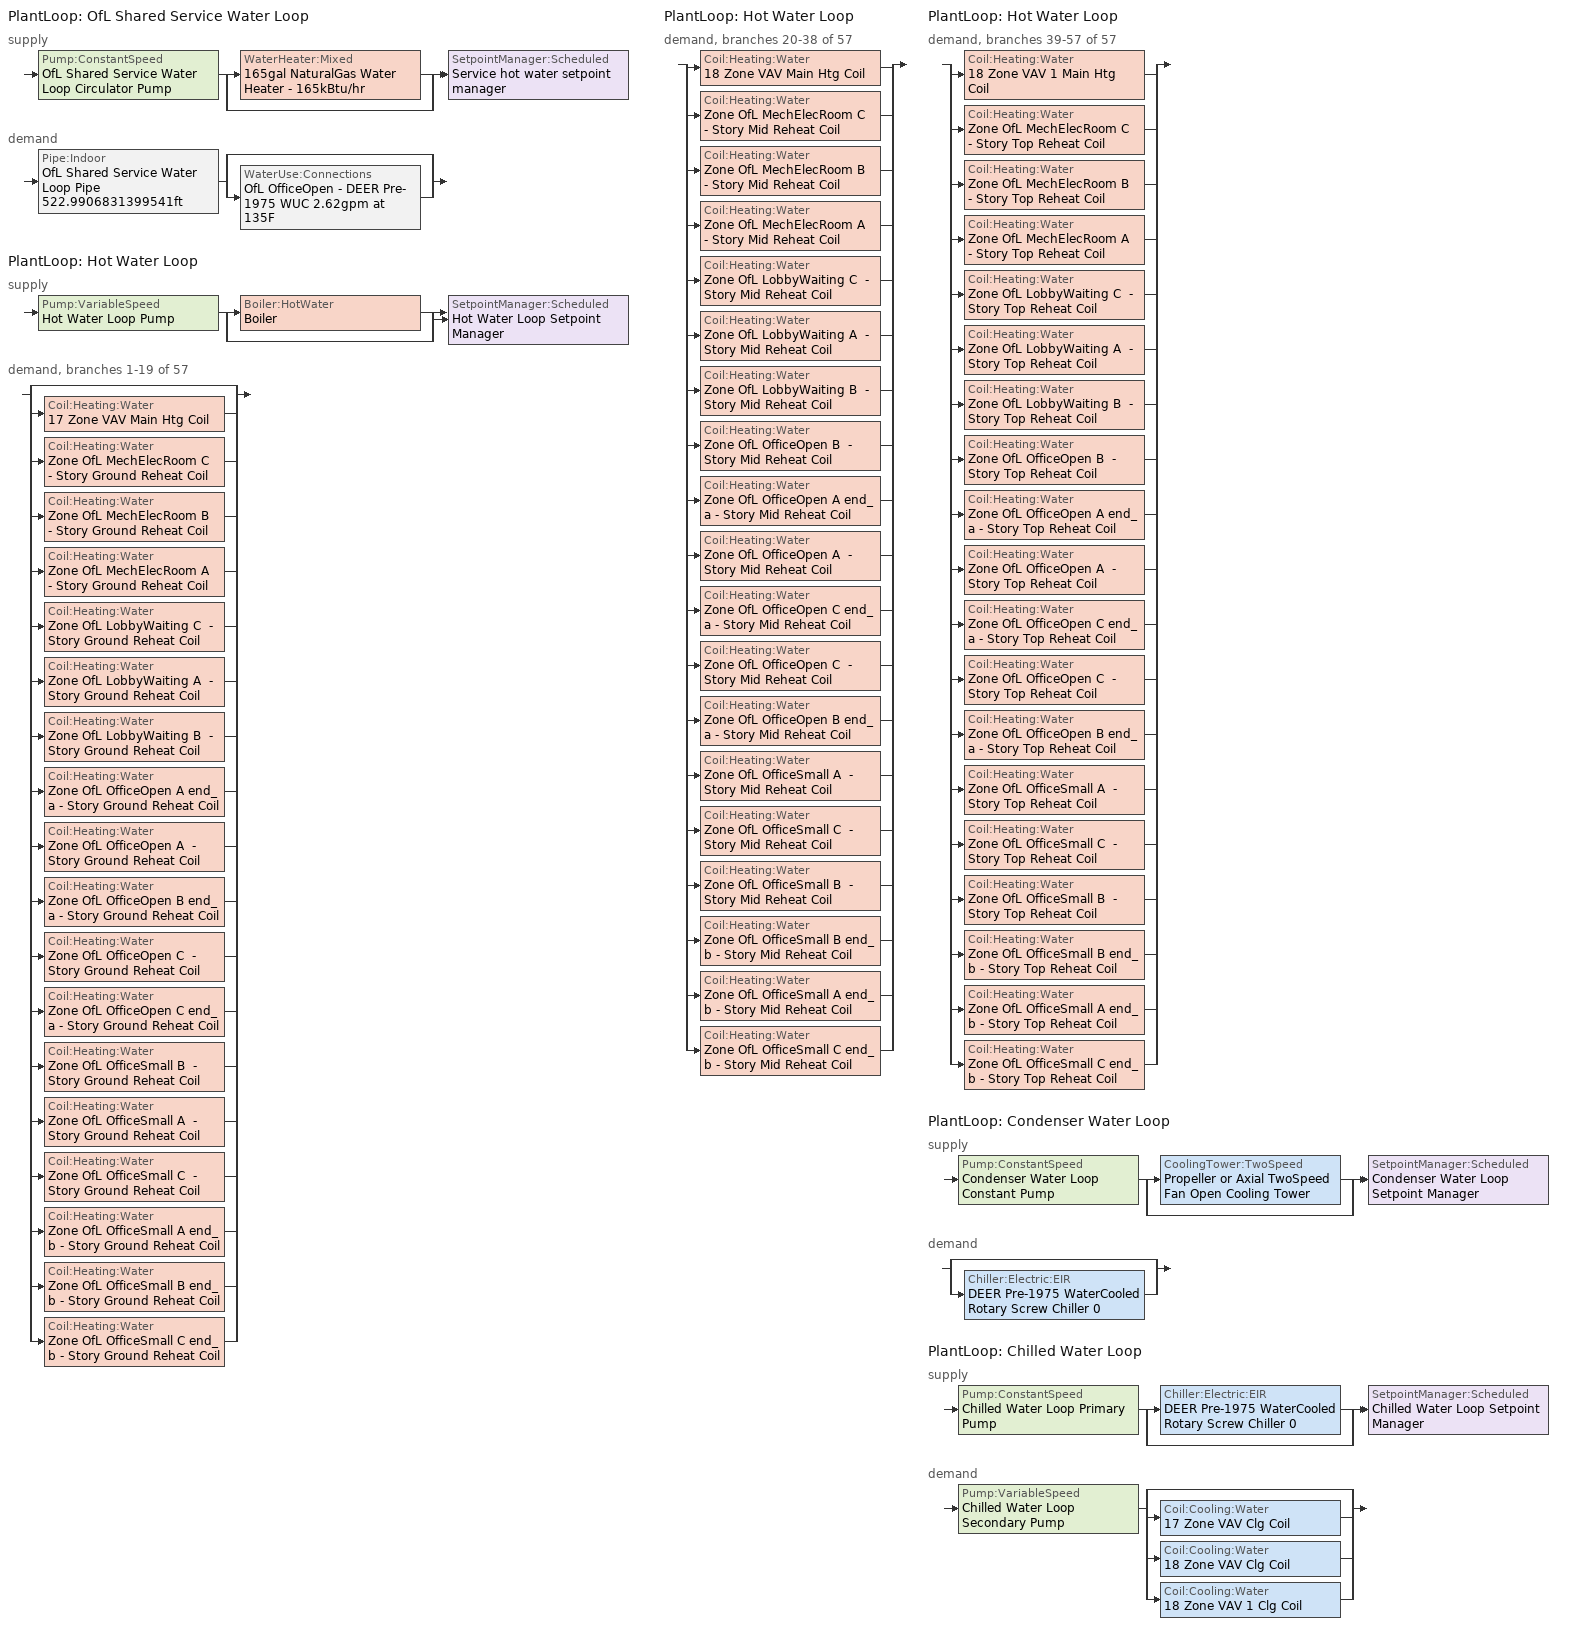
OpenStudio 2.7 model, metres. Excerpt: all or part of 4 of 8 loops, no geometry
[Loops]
PlantLoop 'OfL Shared Service Water Loop'
 supply: Pump:ConstantSpeed 'OfL Shared Service Water Loop Circulator Pump' > split
  | WaterHeater:Mixed '165gal NaturalGas Water Heater - 165kBtu/hr'
  | bypass
  join > SetpointManager:Scheduled 'Service hot water setpoint manager'
 demand: Pipe:Indoor 'OfL Shared Service Water Loop Pipe 522.9906831399541ft' > split
  | bypass
  | WaterUse:Connections 'OfL OfficeOpen - DEER Pre-1975 WUC 2.62gpm at 135F'
PlantLoop 'Hot Water Loop'
 supply: Pump:VariableSpeed 'Hot Water Loop Pump' > split
  | Boiler:HotWater 'Boiler'
  | bypass
  join > SetpointManager:Scheduled 'Hot Water Loop Setpoint Manager'
 demand, branches 1-19 of 57: split
  | bypass
  | Coil:Heating:Water '17 Zone VAV Main Htg Coil'
  | Coil:Heating:Water 'Zone OfL MechElecRoom C  - Story Ground Reheat Coil'
  | Coil:Heating:Water 'Zone OfL MechElecRoom B  - Story Ground Reheat Coil'
  | Coil:Heating:Water 'Zone OfL MechElecRoom A  - Story Ground Reheat Coil'
  | Coil:Heating:Water 'Zone OfL LobbyWaiting C  - Story Ground Reheat Coil'
  | Coil:Heating:Water 'Zone OfL LobbyWaiting A  - Story Ground Reheat Coil'
  | Coil:Heating:Water 'Zone OfL LobbyWaiting B  - Story Ground Reheat Coil'
  | Coil:Heating:Water 'Zone OfL OfficeOpen A end_a - Story Ground Reheat Coil'
  | Coil:Heating:Water 'Zone OfL OfficeOpen A  - Story Ground Reheat Coil'
  | Coil:Heating:Water 'Zone OfL OfficeOpen B end_a - Story Ground Reheat Coil'
  | Coil:Heating:Water 'Zone OfL OfficeOpen C  - Story Ground Reheat Coil'
  | Coil:Heating:Water 'Zone OfL OfficeOpen C end_a - Story Ground Reheat Coil'
  | Coil:Heating:Water 'Zone OfL OfficeSmall B  - Story Ground Reheat Coil'
  | Coil:Heating:Water 'Zone OfL OfficeSmall A  - Story Ground Reheat Coil'
  | Coil:Heating:Water 'Zone OfL OfficeSmall C  - Story Ground Reheat Coil'
  | Coil:Heating:Water 'Zone OfL OfficeSmall A end_b - Story Ground Reheat Coil'
  | Coil:Heating:Water 'Zone OfL OfficeSmall B end_b - Story Ground Reheat Coil'
  | Coil:Heating:Water 'Zone OfL OfficeSmall C end_b - Story Ground Reheat Coil'
PlantLoop 'Hot Water Loop'
 demand, branches 20-38 of 57: split
  | Coil:Heating:Water '18 Zone VAV Main Htg Coil'
  | Coil:Heating:Water 'Zone OfL MechElecRoom C  - Story Mid Reheat Coil'
  | Coil:Heating:Water 'Zone OfL MechElecRoom B  - Story Mid Reheat Coil'
  | Coil:Heating:Water 'Zone OfL MechElecRoom A  - Story Mid Reheat Coil'
  | Coil:Heating:Water 'Zone OfL LobbyWaiting C  - Story Mid Reheat Coil'
  | Coil:Heating:Water 'Zone OfL LobbyWaiting A  - Story Mid Reheat Coil'
  | Coil:Heating:Water 'Zone OfL LobbyWaiting B  - Story Mid Reheat Coil'
  | Coil:Heating:Water 'Zone OfL OfficeOpen B  - Story Mid Reheat Coil'
  | Coil:Heating:Water 'Zone OfL OfficeOpen A end_a - Story Mid Reheat Coil'
  | Coil:Heating:Water 'Zone OfL OfficeOpen A  - Story Mid Reheat Coil'
  | Coil:Heating:Water 'Zone OfL OfficeOpen C end_a - Story Mid Reheat Coil'
  | Coil:Heating:Water 'Zone OfL OfficeOpen C  - Story Mid Reheat Coil'
  | Coil:Heating:Water 'Zone OfL OfficeOpen B end_a - Story Mid Reheat Coil'
  | Coil:Heating:Water 'Zone OfL OfficeSmall A  - Story Mid Reheat Coil'
  | Coil:Heating:Water 'Zone OfL OfficeSmall C  - Story Mid Reheat Coil'
  | Coil:Heating:Water 'Zone OfL OfficeSmall B  - Story Mid Reheat Coil'
  | Coil:Heating:Water 'Zone OfL OfficeSmall B end_b - Story Mid Reheat Coil'
  | Coil:Heating:Water 'Zone OfL OfficeSmall A end_b - Story Mid Reheat Coil'
  | Coil:Heating:Water 'Zone OfL OfficeSmall C end_b - Story Mid Reheat Coil'
PlantLoop 'Hot Water Loop'
 demand, branches 39-57 of 57: split
  | Coil:Heating:Water '18 Zone VAV 1 Main Htg Coil'
  | Coil:Heating:Water 'Zone OfL MechElecRoom C  - Story Top Reheat Coil'
  | Coil:Heating:Water 'Zone OfL MechElecRoom B  - Story Top Reheat Coil'
  | Coil:Heating:Water 'Zone OfL MechElecRoom A  - Story Top Reheat Coil'
  | Coil:Heating:Water 'Zone OfL LobbyWaiting C  - Story Top Reheat Coil'
  | Coil:Heating:Water 'Zone OfL LobbyWaiting A  - Story Top Reheat Coil'
  | Coil:Heating:Water 'Zone OfL LobbyWaiting B  - Story Top Reheat Coil'
  | Coil:Heating:Water 'Zone OfL OfficeOpen B  - Story Top Reheat Coil'
  | Coil:Heating:Water 'Zone OfL OfficeOpen A end_a - Story Top Reheat Coil'
  | Coil:Heating:Water 'Zone OfL OfficeOpen A  - Story Top Reheat Coil'
  | Coil:Heating:Water 'Zone OfL OfficeOpen C end_a - Story Top Reheat Coil'
  | Coil:Heating:Water 'Zone OfL OfficeOpen C  - Story Top Reheat Coil'
  | Coil:Heating:Water 'Zone OfL OfficeOpen B end_a - Story Top Reheat Coil'
  | Coil:Heating:Water 'Zone OfL OfficeSmall A  - Story Top Reheat Coil'
  | Coil:Heating:Water 'Zone OfL OfficeSmall C  - Story Top Reheat Coil'
  | Coil:Heating:Water 'Zone OfL OfficeSmall B  - Story Top Reheat Coil'
  | Coil:Heating:Water 'Zone OfL OfficeSmall B end_b - Story Top Reheat Coil'
  | Coil:Heating:Water 'Zone OfL OfficeSmall A end_b - Story Top Reheat Coil'
  | Coil:Heating:Water 'Zone OfL OfficeSmall C end_b - Story Top Reheat Coil'
PlantLoop 'Condenser Water Loop'
 supply: Pump:ConstantSpeed 'Condenser Water Loop Constant Pump' > split
  | CoolingTower:TwoSpeed 'Propeller or Axial TwoSpeed Fan Open Cooling Tower'
  | bypass
  join > SetpointManager:Scheduled 'Condenser Water Loop Setpoint Manager'
 demand: split
  | bypass
  | Chiller:Electric:EIR 'DEER Pre-1975 WaterCooled  Rotary Screw Chiller 0'
PlantLoop 'Chilled Water Loop'
 supply: Pump:ConstantSpeed 'Chilled Water Loop Primary Pump' > split
  | Chiller:Electric:EIR 'DEER Pre-1975 WaterCooled  Rotary Screw Chiller 0'
  | bypass
  join > SetpointManager:Scheduled 'Chilled Water Loop Setpoint Manager'
 demand: Pump:VariableSpeed 'Chilled Water Loop Secondary Pump' > split
  | bypass
  | Coil:Cooling:Water '17 Zone VAV Clg Coil'
  | Coil:Cooling:Water '18 Zone VAV Clg Coil'
  | Coil:Cooling:Water '18 Zone VAV 1 Clg Coil'
[Construction]
Copper pipe 0.75in type L with 0.5in fiberglass batt: Fiberglass batt 0.5in, Copper pipe 0.75in type L
[Material] Roughness=Smooth; Thermal Absorptance=0.9; Solar Absorptance=0.7; Visible Absorptance=0.7
Name | Thickness {m} | Conductivity {W/m-K} | Density {kg/m3} | Specific Heat {J/kg-K}
Copper pipe 0.75in type L | 0.001143 | 386 | 8906.27 | 385.1856
Fiberglass batt 0.5in | 0.0127 | 0.0663448 | 11.2129 | 837.36
[WaterUse:Connections]
OfL OfficeOpen - DEER Pre-1975 WUC 2.62gpm at 135F: Water Use Equipment Name 1=OfL OfficeOpen - DEER Pre-1975 Service Water Use 2.62gpm at 135F
[WaterUse:Equipment:Definition]
OfL OfficeOpen - DEER Pre-1975 Service Water Use Def 2.62gpm: Peak Flow Rate {m3/s}=0.000165603; Target Temperature Schedule=Mixed Water At Faucet Temp - 135F; Sensible Fraction Schedule=Fraction Sensible - 0.2; Latent Fraction Schedule=Fraction Latent - 0.05
[WaterUse:Equipment]
OfL OfficeOpen - DEER Pre-1975 Service Water Use 2.62gpm at 135F: Water Use Equipment Definition=OfL OfficeOpen - DEER Pre-1975 Service Water Use Def 2.62gpm; Flow Rate Fraction Schedule=D_OfL_All_DHW_DHW_Yr
[PlantLoop] Glycol Concentration=0; Plant Loop Volume {m3}=Autocalculate; Load Distribution Scheme=Optimal
Name | Maximum Loop Temperature {C} | Minimum Loop Temperature {C} | Fluid Type | Common Pipe Simulation
OfL Shared Service Water Loop | 60 | 10
Hot Water Loop |  | 10 | Water
Condenser Water Loop | 80 | 5
Chilled Water Loop | 40 | 1 |  | CommonPipe
[Sizing:Plant] Sizing Option=NonCoincident; Zone Timesteps in Averaging Window=1; Coincident Sizing Factor Mode=None
Name | Loop Type | Design Loop Exit Temperature {C} | Loop Design Temperature Difference {deltaC}
OfL Shared Service Water Loop | Heating | 60 | 5
Hot Water Loop | Heating | 82.2222 | 11.1111
Condenser Water Loop | Condenser | 29.4444 | 5.55556
Chilled Water Loop | Cooling | 6.66667 | 5.61111
[SetpointManager:Scheduled] Control Variable=Temperature
Name | Schedule | Setpoint Node or NodeList
Service hot water setpoint manager | Service Water Loop Temp - 140F | OfL Shared Service Water Loop Supply Outlet Node
Hot Water Loop Setpoint Manager | Hot Water Loop Temp - 180F | Hot Water Loop Supply Outlet Node
Condenser Water Loop Setpoint Manager | Condenser Water Loop Temp - 70F | Condenser Water Loop Supply Outlet Node
Chilled Water Loop Setpoint Manager | Chilled Water Loop Temp - 44F | Chilled Water Loop Supply Outlet Node
[Pump:ConstantSpeed] Rated Flow Rate {m3/s}=autosize; Rated Power Consumption {W}=autosize; Fraction of Motor Inefficiencies to Fluid Stream=0; Pump Control Type=Intermittent; Design Power Sizing Method=PowerPerFlowPerPressure; Design Electric Power per Unit Flow Rate {W/(m3/s)}=348701.1; Design Shaft Power per Unit Flow Rate per Unit Head {W-s/m3-Pa}=1.28205
Name | Rated Pump Head {Pa} | Motor Efficiency
OfL Shared Service Water Loop Circulator Pump | 29890.7 | 0.3
Condenser Water Loop Constant Pump | 148557 | 0.9
Chilled Water Loop Primary Pump | 44836 | 0.9
[WaterHeater:Mixed]
165gal NaturalGas Water Heater - 165kBtu/hr: Tank Volume {m3}=0.625977; Setpoint Temperature Schedule=Service Water Loop Temp - 140F; Deadband Temperature Difference {deltaC}=2; Maximum Temperature Limit {C}=60; Heater Control Type=Cycle; Heater Maximum Capacity {W}=48463.9; Heater Fuel Type=NaturalGas; Heater Thermal Efficiency=0.78; Off Cycle Parasitic Fuel Consumption Rate {W}=0; Off Cycle Parasitic Fuel Type=NaturalGas; Off Cycle Parasitic Heat Fraction to Tank=0.8; On Cycle Parasitic Fuel Consumption Rate {W}=0; On Cycle Parasitic Fuel Type=NaturalGas; Ambient Temperature Indicator=Schedule; Ambient Temperature Schedule=Water Heater Ambient Temp Schedule 70F; Off Cycle Loss Coefficient to Ambient Temperature {W/K}=6; On Cycle Loss Coefficient to Ambient Temperature {W/K}=6; Use Side Effectiveness=1; Source Side Effectiveness=1; Use Side Design Flow Rate {m3/s}=autosize; Source Side Design Flow Rate {m3/s}=autosize; Indirect Water Heating Recovery Time {hr}=1.5; Source Side Flow Control Mode=IndirectHeatPrimarySetpoint
[Pipe:Indoor]
OfL Shared Service Water Loop Pipe 522.9906831399541ft: Construction=Copper pipe 0.75in type L with 0.5in fiberglass batt; Environment Type=Schedule; Ambient Temperature Schedule=OfL Shared Service Water Loop Piping Air Temp - 70F; Ambient Air Velocity Schedule=OfL Shared Service Water Loop Piping Air Velocity - 0.67mph; Pipe Inside Diameter {m}=0.019939; Pipe Length {m}=159.408
[Pump:VariableSpeed] Motor Efficiency=0.9; Pump Control Type=Intermittent; Skin Loss Radiative Fraction=0.5; Design Power Sizing Method=PowerPerFlowPerPressure; Design Electric Power per Unit Flow Rate {W/(m3/s)}=348701.1; Design Shaft Power per Unit Flow Rate per Unit Head {W-s/m3-Pa}=1.28205; Design Minimum Flow Rate Fraction=0
Name | Rated Pump Head {Pa} | Fraction of Motor Inefficiencies to Fluid Stream | Coefficient 1 of the Part Load Performance Curve | Coefficient 2 of the Part Load Performance Curve | Coefficient 3 of the Part Load Performance Curve | Coefficient 4 of the Part Load Performance Curve
Hot Water Loop Pump | 179344
Chilled Water Loop Secondary Pump | 134508 | 0 | 0 | 0.0205 | 0.4101 | 0.5753
[Boiler:HotWater]
Boiler: Fuel Type=NaturalGas; Nominal Thermal Efficiency=0.78; Efficiency Curve Temperature Evaluation Variable=LeavingBoiler; Design Water Outlet Temperature {C}=82.2222; Minimum Part Load Ratio=0; Maximum Part Load Ratio=1.2; Optimum Part Load Ratio=1; Water Outlet Upper Temperature Limit {C}=95; Boiler Flow Mode=LeavingSetpointModulated; Parasitic Electric Load {W}=0; Sizing Factor=1
[CoolingTower:TwoSpeed]
Propeller or Axial TwoSpeed Fan Open Cooling Tower: Design Water Flow Rate {m3/s}=autosize; High Fan Speed Air Flow Rate {m3/s}=autosize; High Fan Speed Fan Power {W}=autosize; High Fan Speed U-Factor Times Area Value {W/K}=autosize; Low Fan Speed Air Flow Rate {m3/s}=AutoSize; Low Fan Speed Fan Power {W}=AutoSize; Low Fan Speed U-Factor Times Area Value {W/K}=AutoSize; Number of Cells=1; Sizing Factor=1; Design Inlet Air Dry-Bulb Temperature {C}=35; Design Inlet Air Wet-Bulb Temperature {C}=25.6; Design Approach Temperature {deltaC}=autosize; Design Range Temperature {deltaC}=autosize
[Chiller:Electric:EIR]
DEER Pre-1975 WaterCooled  Rotary Screw Chiller 0: Reference Capacity {W}=Autosize; Reference COP {W/W}=5.5; Reference Leaving Chilled Water Temperature {C}=6.66667; Reference Entering Condenser Fluid Temperature {C}=35; Cooling Capacity Function of Temperature Curve=Curve Biquadratic 1; Electric Input to Cooling Output Ratio Function of Temperature Curve=Curve Biquadratic 2; Electric Input to Cooling Output Ratio Function of Part Load Ratio Curve=Curve Quadratic 1; Minimum Part Load Ratio=0.15; Maximum Part Load Ratio=1; Optimum Part Load Ratio=1; Minimum Unloading Ratio=0.25; Condenser Type=WaterCooled; Leaving Chilled Water Lower Temperature Limit {C}=2.22222; Chiller Flow Mode=ConstantFlow; Design Heat Recovery Water Flow Rate {m3/s}=0; Sizing Factor=1; Basin Heater Capacity {W/K}=0; Basin Heater Setpoint Temperature {C}=10
[Coil:Heating:Water] Availability Schedule=Always On Discrete; Rated Inlet Water Temperature {C}=82.2222; Rated Outlet Water Temperature {C}=71.1111
Name | Rated Inlet Air Temperature {C} | Rated Outlet Air Temperature {C}
17 Zone VAV Main Htg Coil; 18 Zone VAV Main Htg Coil; 18 Zone VAV 1 Main Htg Coil | 7.22222 | 12.7778
Zone OfL MechElecRoom C  - Story Ground Reheat Coil; Zone OfL MechElecRoom B  - Story Ground Reheat Coil; Zone OfL MechElecRoom A  - Story Ground Reheat Coil; Zone OfL LobbyWaiting C  - Story Ground Reheat Coil; Zone OfL LobbyWaiting A  - Story Ground Reheat Coil; Zone OfL LobbyWaiting B  - Story Ground Reheat Coil; Zone OfL OfficeOpen A end_a - Story Ground Reheat Coil; Zone OfL OfficeOpen A  - Story Ground Reheat Coil; Zone OfL OfficeOpen B end_a - Story Ground Reheat Coil; Zone OfL OfficeOpen C  - Story Ground Reheat Coil; Zone OfL OfficeOpen C end_a - Story Ground Reheat Coil; Zone OfL OfficeSmall B  - Story Ground Reheat Coil; Zone OfL OfficeSmall A  - Story Ground Reheat Coil; Zone OfL OfficeSmall C  - Story Ground Reheat Coil; Zone OfL OfficeSmall A end_b - Story Ground Reheat Coil; Zone OfL OfficeSmall B end_b - Story Ground Reheat Coil; Zone OfL OfficeSmall C end_b - Story Ground Reheat Coil; Zone OfL MechElecRoom C  - Story Mid Reheat Coil; Zone OfL MechElecRoom B  - Story Mid Reheat Coil; Zone OfL MechElecRoom A  - Story Mid Reheat Coil; Zone OfL LobbyWaiting C  - Story Mid Reheat Coil; Zone OfL LobbyWaiting A  - Story Mid Reheat Coil; Zone OfL LobbyWaiting B  - Story Mid Reheat Coil; Zone OfL OfficeOpen B  - Story Mid Reheat Coil; Zone OfL OfficeOpen A end_a - Story Mid Reheat Coil; Zone OfL OfficeOpen A  - Story Mid Reheat Coil; Zone OfL OfficeOpen C end_a - Story Mid Reheat Coil; Zone OfL OfficeOpen C  - Story Mid Reheat Coil; Zone OfL OfficeOpen B end_a - Story Mid Reheat Coil; Zone OfL OfficeSmall A  - Story Mid Reheat Coil; Zone OfL OfficeSmall C  - Story Mid Reheat Coil; Zone OfL OfficeSmall B  - Story Mid Reheat Coil; Zone OfL OfficeSmall B end_b - Story Mid Reheat Coil; Zone OfL OfficeSmall A end_b - Story Mid Reheat Coil; Zone OfL OfficeSmall C end_b - Story Mid Reheat Coil; Zone OfL MechElecRoom C  - Story Top Reheat Coil; Zone OfL MechElecRoom B  - Story Top Reheat Coil; Zone OfL MechElecRoom A  - Story Top Reheat Coil; Zone OfL LobbyWaiting C  - Story Top Reheat Coil; Zone OfL LobbyWaiting A  - Story Top Reheat Coil; Zone OfL LobbyWaiting B  - Story Top Reheat Coil; Zone OfL OfficeOpen B  - Story Top Reheat Coil; Zone OfL OfficeOpen A end_a - Story Top Reheat Coil; Zone OfL OfficeOpen A  - Story Top Reheat Coil; Zone OfL OfficeOpen C end_a - Story Top Reheat Coil; Zone OfL OfficeOpen C  - Story Top Reheat Coil; Zone OfL OfficeOpen B end_a - Story Top Reheat Coil; Zone OfL OfficeSmall A  - Story Top Reheat Coil; Zone OfL OfficeSmall C  - Story Top Reheat Coil; Zone OfL OfficeSmall B  - Story Top Reheat Coil; Zone OfL OfficeSmall B end_b - Story Top Reheat Coil; Zone OfL OfficeSmall A end_b - Story Top Reheat Coil; Zone OfL OfficeSmall C end_b - Story Top Reheat Coil | 12.7778 | 40
[Controller:WaterCoil] Minimum Actuated Flow {m3/s}=0
Name | Water Coil | Action | Controller Convergence Tolerance {deltaC}
17 Zone VAV Main Htg Coil Controller | 17 Zone VAV Main Htg Coil | Normal | 0.1
17 Zone VAV Clg Coil Controller | 17 Zone VAV Clg Coil | Reverse
Zone OfL MechElecRoom C  - Story Ground Reheat Coil Controller | Zone OfL MechElecRoom C  - Story Ground Reheat Coil | Normal | 0.1
Zone OfL MechElecRoom B  - Story Ground Reheat Coil Controller | Zone OfL MechElecRoom B  - Story Ground Reheat Coil | Normal | 0.1
Zone OfL MechElecRoom A  - Story Ground Reheat Coil Controller | Zone OfL MechElecRoom A  - Story Ground Reheat Coil | Normal | 0.1
Zone OfL LobbyWaiting C  - Story Ground Reheat Coil Controller | Zone OfL LobbyWaiting C  - Story Ground Reheat Coil | Normal | 0.1
Zone OfL LobbyWaiting A  - Story Ground Reheat Coil Controller | Zone OfL LobbyWaiting A  - Story Ground Reheat Coil | Normal | 0.1
Zone OfL LobbyWaiting B  - Story Ground Reheat Coil Controller | Zone OfL LobbyWaiting B  - Story Ground Reheat Coil | Normal | 0.1
Zone OfL OfficeOpen A end_a - Story Ground Reheat Coil Controller | Zone OfL OfficeOpen A end_a - Story Ground Reheat Coil | Normal | 0.1
Zone OfL OfficeOpen A  - Story Ground Reheat Coil Controller | Zone OfL OfficeOpen A  - Story Ground Reheat Coil | Normal | 0.1
Zone OfL OfficeOpen B end_a - Story Ground Reheat Coil Controller | Zone OfL OfficeOpen B end_a - Story Ground Reheat Coil | Normal | 0.1
Zone OfL OfficeOpen C  - Story Ground Reheat Coil Controller | Zone OfL OfficeOpen C  - Story Ground Reheat Coil | Normal | 0.1
Zone OfL OfficeOpen C end_a - Story Ground Reheat Coil Controller | Zone OfL OfficeOpen C end_a - Story Ground Reheat Coil | Normal | 0.1
Zone OfL OfficeSmall B  - Story Ground Reheat Coil Controller | Zone OfL OfficeSmall B  - Story Ground Reheat Coil | Normal | 0.1
Zone OfL OfficeSmall A  - Story Ground Reheat Coil Controller | Zone OfL OfficeSmall A  - Story Ground Reheat Coil | Normal | 0.1
Zone OfL OfficeSmall C  - Story Ground Reheat Coil Controller | Zone OfL OfficeSmall C  - Story Ground Reheat Coil | Normal | 0.1
Zone OfL OfficeSmall A end_b - Story Ground Reheat Coil Controller | Zone OfL OfficeSmall A end_b - Story Ground Reheat Coil | Normal | 0.1
Zone OfL OfficeSmall B end_b - Story Ground Reheat Coil Controller | Zone OfL OfficeSmall B end_b - Story Ground Reheat Coil | Normal | 0.1
Zone OfL OfficeSmall C end_b - Story Ground Reheat Coil Controller | Zone OfL OfficeSmall C end_b - Story Ground Reheat Coil | Normal | 0.1
18 Zone VAV Main Htg Coil Controller | 18 Zone VAV Main Htg Coil | Normal | 0.1
18 Zone VAV Clg Coil Controller | 18 Zone VAV Clg Coil | Reverse
Zone OfL MechElecRoom C  - Story Mid Reheat Coil Controller | Zone OfL MechElecRoom C  - Story Mid Reheat Coil | Normal | 0.1
Zone OfL MechElecRoom B  - Story Mid Reheat Coil Controller | Zone OfL MechElecRoom B  - Story Mid Reheat Coil | Normal | 0.1
Zone OfL MechElecRoom A  - Story Mid Reheat Coil Controller | Zone OfL MechElecRoom A  - Story Mid Reheat Coil | Normal | 0.1
Zone OfL LobbyWaiting C  - Story Mid Reheat Coil Controller | Zone OfL LobbyWaiting C  - Story Mid Reheat Coil | Normal | 0.1
Zone OfL LobbyWaiting A  - Story Mid Reheat Coil Controller | Zone OfL LobbyWaiting A  - Story Mid Reheat Coil | Normal | 0.1
Zone OfL LobbyWaiting B  - Story Mid Reheat Coil Controller | Zone OfL LobbyWaiting B  - Story Mid Reheat Coil | Normal | 0.1
Zone OfL OfficeOpen B  - Story Mid Reheat Coil Controller | Zone OfL OfficeOpen B  - Story Mid Reheat Coil | Normal | 0.1
Zone OfL OfficeOpen A end_a - Story Mid Reheat Coil Controller | Zone OfL OfficeOpen A end_a - Story Mid Reheat Coil | Normal | 0.1
Zone OfL OfficeOpen A  - Story Mid Reheat Coil Controller | Zone OfL OfficeOpen A  - Story Mid Reheat Coil | Normal | 0.1
Zone OfL OfficeOpen C end_a - Story Mid Reheat Coil Controller | Zone OfL OfficeOpen C end_a - Story Mid Reheat Coil | Normal | 0.1
Zone OfL OfficeOpen C  - Story Mid Reheat Coil Controller | Zone OfL OfficeOpen C  - Story Mid Reheat Coil | Normal | 0.1
Zone OfL OfficeOpen B end_a - Story Mid Reheat Coil Controller | Zone OfL OfficeOpen B end_a - Story Mid Reheat Coil | Normal | 0.1
Zone OfL OfficeSmall A  - Story Mid Reheat Coil Controller | Zone OfL OfficeSmall A  - Story Mid Reheat Coil | Normal | 0.1
Zone OfL OfficeSmall C  - Story Mid Reheat Coil Controller | Zone OfL OfficeSmall C  - Story Mid Reheat Coil | Normal | 0.1
Zone OfL OfficeSmall B  - Story Mid Reheat Coil Controller | Zone OfL OfficeSmall B  - Story Mid Reheat Coil | Normal | 0.1
Zone OfL OfficeSmall B end_b - Story Mid Reheat Coil Controller | Zone OfL OfficeSmall B end_b - Story Mid Reheat Coil | Normal | 0.1
Zone OfL OfficeSmall A end_b - Story Mid Reheat Coil Controller | Zone OfL OfficeSmall A end_b - Story Mid Reheat Coil | Normal | 0.1
Zone OfL OfficeSmall C end_b - Story Mid Reheat Coil Controller | Zone OfL OfficeSmall C end_b - Story Mid Reheat Coil | Normal | 0.1
18 Zone VAV 1 Main Htg Coil Controller | 18 Zone VAV 1 Main Htg Coil | Normal | 0.1
18 Zone VAV 1 Clg Coil Controller | 18 Zone VAV 1 Clg Coil | Reverse
Zone OfL MechElecRoom C  - Story Top Reheat Coil Controller | Zone OfL MechElecRoom C  - Story Top Reheat Coil | Normal | 0.1
Zone OfL MechElecRoom B  - Story Top Reheat Coil Controller | Zone OfL MechElecRoom B  - Story Top Reheat Coil | Normal | 0.1
Zone OfL MechElecRoom A  - Story Top Reheat Coil Controller | Zone OfL MechElecRoom A  - Story Top Reheat Coil | Normal | 0.1
Zone OfL LobbyWaiting C  - Story Top Reheat Coil Controller | Zone OfL LobbyWaiting C  - Story Top Reheat Coil | Normal | 0.1
Zone OfL LobbyWaiting A  - Story Top Reheat Coil Controller | Zone OfL LobbyWaiting A  - Story Top Reheat Coil | Normal | 0.1
Zone OfL LobbyWaiting B  - Story Top Reheat Coil Controller | Zone OfL LobbyWaiting B  - Story Top Reheat Coil | Normal | 0.1
Zone OfL OfficeOpen B  - Story Top Reheat Coil Controller | Zone OfL OfficeOpen B  - Story Top Reheat Coil | Normal | 0.1
Zone OfL OfficeOpen A end_a - Story Top Reheat Coil Controller | Zone OfL OfficeOpen A end_a - Story Top Reheat Coil | Normal | 0.1
Zone OfL OfficeOpen A  - Story Top Reheat Coil Controller | Zone OfL OfficeOpen A  - Story Top Reheat Coil | Normal | 0.1
Zone OfL OfficeOpen C end_a - Story Top Reheat Coil Controller | Zone OfL OfficeOpen C end_a - Story Top Reheat Coil | Normal | 0.1
Zone OfL OfficeOpen C  - Story Top Reheat Coil Controller | Zone OfL OfficeOpen C  - Story Top Reheat Coil | Normal | 0.1
Zone OfL OfficeOpen B end_a - Story Top Reheat Coil Controller | Zone OfL OfficeOpen B end_a - Story Top Reheat Coil | Normal | 0.1
Zone OfL OfficeSmall A  - Story Top Reheat Coil Controller | Zone OfL OfficeSmall A  - Story Top Reheat Coil | Normal | 0.1
Zone OfL OfficeSmall C  - Story Top Reheat Coil Controller | Zone OfL OfficeSmall C  - Story Top Reheat Coil | Normal | 0.1
Zone OfL OfficeSmall B  - Story Top Reheat Coil Controller | Zone OfL OfficeSmall B  - Story Top Reheat Coil | Normal | 0.1
Zone OfL OfficeSmall B end_b - Story Top Reheat Coil Controller | Zone OfL OfficeSmall B end_b - Story Top Reheat Coil | Normal | 0.1
Zone OfL OfficeSmall A end_b - Story Top Reheat Coil Controller | Zone OfL OfficeSmall A end_b - Story Top Reheat Coil | Normal | 0.1
Zone OfL OfficeSmall C end_b - Story Top Reheat Coil Controller | Zone OfL OfficeSmall C end_b - Story Top Reheat Coil | Normal | 0.1
[Coil:Cooling:Water] Availability Schedule=Always On Discrete; Design Inlet Water Temperature {C}=Autosize; Heat Exchanger Configuration=CrossFlow
17 Zone VAV Clg Coil; 18 Zone VAV Clg Coil; 18 Zone VAV 1 Clg Coil
[Schedule:Ruleset]
D_OfL_All_DHW_DHW_Yr: Default Day Schedule=D_OfL_All_DHW_DHW_Yr Default; Summer Design Day Schedule=D_OfL_All_DHW_DHW_Yr Summer Design Day; Winter Design Day Schedule=D_OfL_All_DHW_DHW_Yr Winter Design Day
Fraction Sensible - 0.2: Default Day Schedule=Fraction Sensible - 0.2 Default
Fraction Latent - 0.05: Default Day Schedule=Fraction Latent - 0.05 Default
Mixed Water At Faucet Temp - 135F: Default Day Schedule=Mixed Water At Faucet Temp - 135F Default
Service Water Loop Temp - 140F: Default Day Schedule=Service Water Loop Temp - 140F Default
Water Heater Ambient Temp Schedule 70F: Default Day Schedule=Water Heater Ambient Temp Schedule 70F Default
OfL Shared Service Water Loop Piping Air Temp - 70F: Default Day Schedule=OfL Shared Service Water Loop Piping Air Temp - 70F Default
OfL Shared Service Water Loop Piping Air Velocity - 0.67mph: Default Day Schedule=OfL Shared Service Water Loop Piping Air Velocity - 0.67mph Default
Hot Water Loop Temp - 180F: Default Day Schedule=Hot Water Loop Temp - 180F Default
Condenser Water Loop Temp - 70F: Default Day Schedule=Condenser Water Loop Temp - 70F Default
Chilled Water Loop Temp - 44F: Default Day Schedule=Chilled Water Loop Temp - 44F Default
[Schedule:Day]
D_OfL_All_DHW_DHW_Yr Default; D_OfL_All_DHW_DHW_Yr Default|Wkdy Day; D_OfL_All_DHW_DHW_Yr Summer Design Day; D_OfL_All_DHW_DHW_Yr Winter Design Day: 7, 0, 0, 8, 0, 0.3, 11, 0, 1, 12, 0, 0.8, 13, 0, 0.4, 14, 0, 0.8, 17, 0, 1, 18, 0, 0.3, 21, 0, 0.1, 24, 0, 0.05
D_OfL_All_DHW_DHW_Yr Sat Day: 7, 0, 0, 8, 0, 0.09, 11, 0, 0.3, 12, 0, 0.24, 13, 0, 0.12, 14, 0, 0.24, 17, 0, 0.3, 24, 0, 0
D_OfL_All_DHW_DHW_Yr Sun Day: 24, 0, 0
Fraction Sensible - 0.2 Default: 24, 0, 0.2
Fraction Latent - 0.05 Default: 24, 0, 0.05
Mixed Water At Faucet Temp - 135F Default: 24, 0, 57.2222
Service Water Loop Temp - 140F Default: 24, 0, 60
Water Heater Ambient Temp Schedule 70F Default; OfL Shared Service Water Loop Piping Air Temp - 70F Default; Condenser Water Loop Temp - 70F Default: 24, 0, 21.1111
OfL Shared Service Water Loop Piping Air Velocity - 0.67mph Default: 24, 0, 0.3
Hot Water Loop Temp - 180F Default: 24, 0, 82.2222
Chilled Water Loop Temp - 44F Default: 24, 0, 6.66667
[Schedule:Rule] Schedule Ruleset=D_OfL_All_DHW_DHW_Yr; Date Specification Type=DateRange; Start Month=1; Start Day=1; End Month=12; End Day=31
Name | Rule Order | Day Schedule | Apply Monday | Apply Tuesday | Apply Wednesday | Apply Thursday | Apply Friday | Apply Saturday | Apply Sunday
Schedule Rule 22 | 2 | D_OfL_All_DHW_DHW_Yr Default|Wkdy Day | Yes | Yes | Yes | Yes | Yes
Schedule Rule 23 | 1 | D_OfL_All_DHW_DHW_Yr Sat Day |  |  |  |  |  | Yes
Schedule Rule 24 | 0 | D_OfL_All_DHW_DHW_Yr Sun Day |  |  |  |  |  |  | Yes
[Schedule:Constant]
Always On Discrete: Value=1
[Curve:Biquadratic] Minimum Value of x=5; Maximum Value of x=10; Minimum Value of y=24; Maximum Value of y=35
Name | Coefficient1 Constant | Coefficient2 x | Coefficient3 x**2 | Coefficient4 y | Coefficient5 y**2 | Coefficient6 x*y
Curve Biquadratic 1 | 1.02152 | 0.0370359 | 0.000233248 | -0.00389405 | -6.52536e-05 | -0.000268045
Curve Biquadratic 2 | 0.701769 | -0.00452016 | 0.00053311 | -0.00549821 | 0.000544579 | -0.000729032
[Curve:Quadratic]
Curve Quadratic 1: Coefficient1 Constant=0.0636912; Coefficient2 x=0.584888; Coefficient3 x**2=0.352803; Minimum Value of x=0; Maximum Value of x=1
